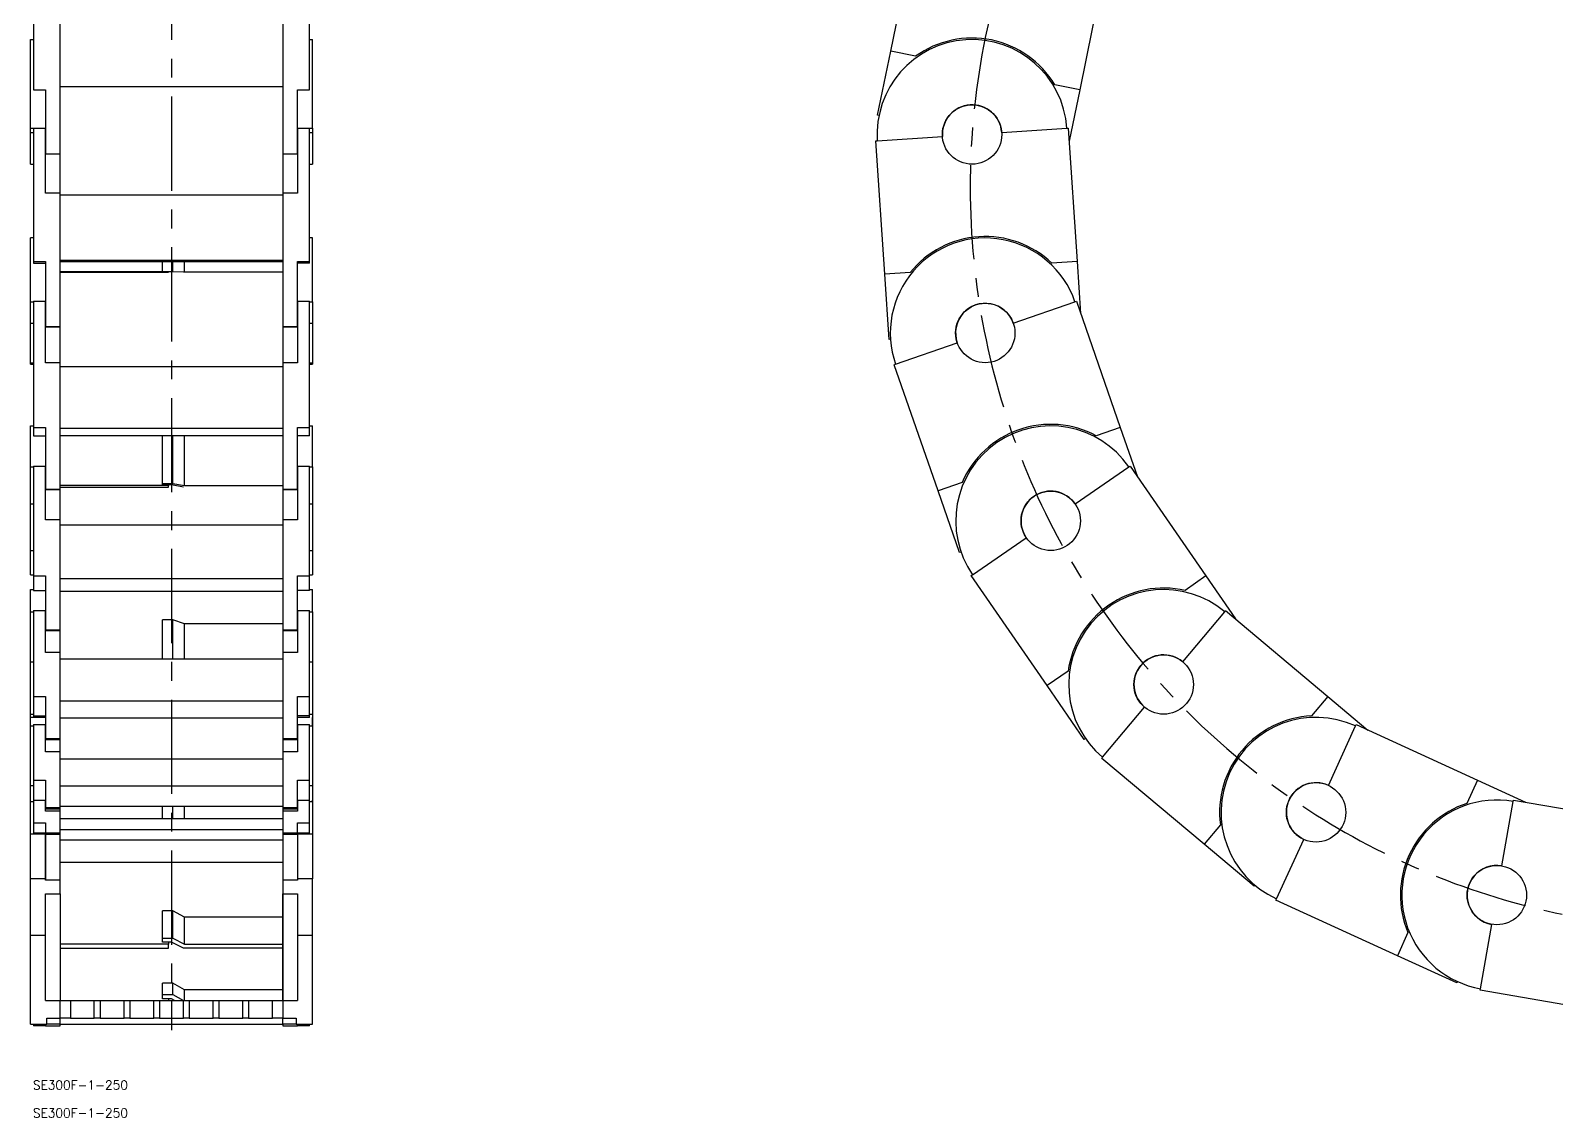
# Model space of a CAD drawing. Extents: x -285 to 1005, y -696 to 95.
# Drawn here: x -285 to 229, y -696 to -330 of the extents above; entities that cross this region are included whole.
import ezdxf

# ---------------------------------------------------------------- set-up
doc = ezdxf.new("R2010")
doc.units = 0
doc.linetypes.add('CENTER', pattern=[50.8, 31.75, -6.35, 6.35, -6.35])
doc.layers.get('0').update_dxf_attribs({"linetype": 'CONTINUOUS'})
doc.layers.add('CENTER', color=1, linetype='CONTINUOUS')
doc.styles.get("Standard").update_dxf_attribs({"font": 'txt.shx', "height": 3, "bigfont": 'bigfont.shx'})

# ---------------------------------------------------------------- blocks, each defined once
blk = doc.blocks.new('*U2')
at = {"color": 7, "linetype": 'CONTINUOUS'}
blk.add_text('SE300F-1-250', height=3, dxfattribs=at).set_placement((-284.03, -686.5))
blk = doc.blocks.new('*U3')
at = {"color": 7, "linetype": 'CONTINUOUS'}
blk.add_text('SE300F-1-250', height=3, dxfattribs=at).set_placement((-284.03, -695.92))

msp = doc.modelspace()

# ---------------------------------------------------------------- linework, layer by layer
at = {"color": 7, "linetype": 'CONTINUOUS'}
for p, q in [((5.011215, -336.750086), (14.052738, -292.667767)), ((-283.830106, -305.727745), (-283.830106, -349.810064)), ((-190.830106, -349.810064), (-190.830106, -305.727745)), ((77.727199, -305.727745), (68.685676, -349.810064)), ((-274.830106, -371.36142), (-274.830106, -327.279101)), ((-199.830106, -327.279101), (-199.830106, -371.36142)), ((-284.830106, -362.704718), (-284.830106, -332.831431)), ((-284.830106, -362.704718), (-284.830106, -332.831431)), ((-284.830106, -332.831431), (-283.830106, -332.831431)), ((-190.830106, -332.831431), (-189.830106, -332.831431)), ((-189.830106, -362.704718), (-189.830106, -332.831431)), ((-189.830106, -362.704718), (-189.830106, -332.831431)), ((0.590915, -358.301442), (5.011215, -336.750086)), ((13.414532, -338.473652), (5.011215, -336.750086)), ((-199.830106, -348.817954), (-274.830106, -348.817954)), ((68.685676, -349.810064), (60.282359, -348.086498)), ((-283.830106, -349.810064), (-279.830106, -349.810064)), ((-279.830106, -349.810064), (-279.830106, -371.36142)), ((-194.830106, -349.810064), (-190.830106, -349.810064)), ((-194.830106, -371.36142), (-194.830106, -349.810064)), ((68.685676, -349.810064), (65.148358, -367.056406)), ((1.080719, -358.401904), (0.590915, -358.301442)), ((-284.830106, -374.831431), (-284.830106, -362.704718)), ((-284.830106, -374.831431), (-284.830106, -362.704718)), ((-284.830106, -362.704718), (-283.830106, -362.704718)), ((-284.830106, -364.166833), (-284.830106, -362.704718)), ((-284.830106, -364.166833), (-283.830106, -364.166833)), ((-283.830106, -362.671488), (-283.830106, -407.571998)), ((-283.830106, -362.671488), (-279.830106, -362.671488)), ((-279.830106, -384.622848), (-279.830106, -362.671488)), ((-194.830106, -362.671488), (-194.830106, -384.622848)), ((-194.830106, -362.671488), (-190.830106, -362.671488)), ((-190.830106, -407.571998), (-190.830106, -362.671488)), ((-190.830106, -362.704718), (-189.830106, -362.704718)), ((-190.830106, -364.166833), (-189.830106, -364.166833)), ((-189.830106, -362.704718), (-189.830106, -374.831431)), ((-189.830106, -362.704718), (-189.830106, -374.831431)), ((-189.830106, -362.704718), (-189.830106, -364.166833)), ((-189.830106, -364.166833), (-189.830106, -365.496029)), ((42.406037, -364.166833), (64.357397, -362.704718)), ((64.357397, -362.704718), (64.856292, -362.671488)), ((64.856292, -362.671488), (67.846982, -407.571998)), ((-189.830106, -365.496029), (-189.830106, -366.958144)), ((0, -366.991374), (0.498894, -366.958144)), ((2.99069, -411.891884), (0, -366.991374)), ((0.498894, -366.958144), (22.450255, -365.496029)), ((-284.830106, -374.831431), (-283.830106, -374.831431)), ((-279.830106, -371.36142), (-274.830106, -371.36142)), ((-274.830106, -384.622848), (-274.830106, -371.36142)), ((-274.830106, -384.622848), (-274.830106, -371.36142)), ((-199.830106, -371.36142), (-199.830106, -384.622848)), ((-199.830106, -371.36142), (-199.830106, -384.622848)), ((-199.830106, -371.36142), (-194.830106, -371.36142)), ((-190.830106, -374.831431), (-189.830106, -374.831431)), ((-274.830106, -384.622848), (-279.830106, -384.622848)), ((-274.830106, -429.523358), (-274.830106, -384.622848)), ((-199.830106, -385.287892), (-274.830106, -385.287892)), ((-199.830106, -384.622848), (-199.830106, -429.523358)), ((-194.830106, -384.622848), (-199.830106, -384.622848)), ((-284.830106, -421.153096), (-284.830106, -399.683301)), ((-283.830106, -399.683301), (-284.830106, -399.683301)), ((-189.830106, -399.683301), (-190.830106, -399.683301)), ((-189.830106, -421.153096), (-189.830106, -399.683301)), ((-283.830106, -407.571998), (-279.830106, -407.571998)), ((-283.830106, -407.571998), (-283.830106, -408.142106)), ((-283.830106, -408.142106), (-279.830106, -408.142106)), ((-279.830106, -407.571998), (-279.830106, -429.523358)), ((-199.830106, -407.239253), (-274.830106, -407.239253)), ((-199.830106, -407.737701), (-274.830106, -407.737701)), ((-238.330106, -411.12715), (-274.830106, -411.12715)), ((-274.830106, -411.22684), (-238.330106, -411.22684)), ((-240.330106, -410.973668), (-240.330106, -407.737701)), ((-240.330106, -410.973668), (-236.928182, -410.973668)), ((-240.330106, -411.073358), (-240.330106, -410.973668)), ((-237.330106, -411.073358), (-240.330106, -411.073358)), ((-238.330106, -411.073358), (-238.330106, -411.12715)), ((-238.330106, -411.22684), (-238.330106, -411.12715)), ((-233.330106, -411.22684), (-237.330106, -411.073358)), ((-236.928182, -410.973668), (-236.928182, -407.737701)), ((-236.928182, -410.973668), (-232.928182, -411.12715)), ((-199.830106, -411.22684), (-233.330106, -411.22684)), ((-232.928182, -411.12715), (-232.928182, -407.737701)), ((-232.928182, -411.12715), (-199.830106, -411.12715)), ((-194.830106, -407.571998), (-190.830106, -407.571998)), ((-194.830106, -429.523358), (-194.830106, -407.571998)), ((-190.830106, -408.142106), (-194.830106, -408.142106)), ((-190.830106, -408.142106), (-190.830106, -407.571998)), ((11.549977, -411.321775), (2.99069, -411.891884)), ((67.846982, -407.571998), (59.287695, -408.142106)), ((67.846982, -407.571998), (69.017031, -425.13844)), ((4.452806, -433.843244), (2.99069, -411.891884)), ((-284.830106, -428.392612), (-284.830106, -421.153096)), ((-284.830106, -421.153096), (-283.830106, -421.153096)), ((-283.830106, -420.988562), (-279.830106, -420.988562)), ((-283.830106, -420.988562), (-283.830106, -463.482328)), ((-279.830106, -441.763292), (-279.830106, -420.988562)), ((-194.830106, -420.988562), (-190.830106, -420.988562)), ((-194.830106, -420.988562), (-194.830106, -441.763292)), ((-190.830106, -463.482328), (-190.830106, -420.988562)), ((-190.830106, -421.153096), (-189.830106, -421.153096)), ((-189.830106, -421.153096), (-189.830106, -428.392612)), ((46.324011, -428.392612), (67.098741, -421.153096)), ((67.098741, -421.153096), (67.570894, -420.988562)), ((67.570894, -420.988562), (82.378995, -463.482328)), ((-189.830106, -421.683301), (-189.830106, -441.661192)), ((-284.830106, -441.661192), (-284.830106, -428.392612)), ((-284.830106, -428.392612), (-283.830106, -428.392612)), ((-279.830106, -429.523358), (-274.830106, -429.523358)), ((-279.830106, -429.556588), (-274.830106, -429.556588)), ((-274.830106, -429.556588), (-274.830106, -429.523358)), ((-274.830106, -441.763292), (-274.830106, -429.556588)), ((-199.830106, -429.523358), (-194.830106, -429.523358)), ((-199.830106, -429.523358), (-199.830106, -429.556588)), ((-199.830106, -429.556588), (-194.830106, -429.556588)), ((-199.830106, -429.556588), (-199.830106, -441.763292)), ((-199.830106, -429.556588), (-199.830106, -441.763292)), ((-190.830106, -428.392612), (-189.830106, -428.392612)), ((4.9517, -433.810014), (4.452806, -433.843244)), ((6.663163, -442.213506), (27.437893, -434.97399)), ((-284.830106, -442.213506), (-284.830106, -441.661192)), ((-284.830106, -441.683301), (-284.830106, -441.661192)), ((-284.830106, -441.683301), (-284.830106, -441.661192)), ((-284.830106, -441.683301), (-283.830106, -441.683301)), ((-274.830106, -441.763292), (-279.830106, -441.763292)), ((-274.830106, -484.257058), (-274.830106, -441.763292)), ((-199.830106, -441.763292), (-199.830106, -484.257058)), ((-194.830106, -441.763292), (-199.830106, -441.763292)), ((-190.830106, -441.683301), (-189.830106, -441.683301)), ((-189.830106, -441.661192), (-189.830106, -441.683301)), ((-189.830106, -441.683301), (-189.830106, -442.213506)), ((-284.830106, -442.213506), (-283.830106, -442.213506)), ((-199.830106, -443.058117), (-274.830106, -443.058117)), ((-190.830106, -442.213506), (-189.830106, -442.213506)), ((6.19101, -442.378041), (6.663163, -442.213506)), ((20.999111, -484.871807), (6.19101, -442.378041)), ((-284.830106, -476.774422), (-284.830106, -462.951797)), ((-284.830106, -462.951797), (-283.830106, -462.951797)), ((-283.830106, -463.482328), (-279.830106, -463.482328)), ((-283.830106, -463.482328), (-283.830106, -466.305164)), ((-283.830106, -466.305164), (-279.830106, -466.305164)), ((-279.830106, -463.482328), (-279.830106, -484.257058)), ((-199.830106, -463.832847), (-274.830106, -463.832847)), ((-199.830106, -466.300864), (-274.830106, -466.300864)), ((-240.330106, -482.323426), (-240.330106, -466.300864)), ((-236.928182, -482.323426), (-236.928182, -466.300864)), ((-232.928182, -483.083378), (-232.928182, -466.300864)), ((-194.830106, -463.482328), (-190.830106, -463.482328)), ((-194.830106, -484.257058), (-194.830106, -463.482328)), ((-190.830106, -466.305164), (-194.830106, -466.305164)), ((-190.830106, -462.951797), (-189.830106, -462.951797)), ((-190.830106, -466.305164), (-190.830106, -463.482328)), ((-189.830106, -476.774422), (-189.830106, -462.951797)), ((82.378995, -463.482328), (74.2785, -466.305164)), ((82.378995, -463.482328), (88.172373, -480.107179)), ((-284.830106, -489.271367), (-284.830106, -476.774422)), ((-284.830106, -476.774422), (-283.830106, -476.774422)), ((-283.830106, -476.4904), (-279.830106, -476.4904)), ((-283.830106, -476.4904), (-283.830106, -513.52535)), ((-279.830106, -494.596376), (-279.830106, -476.4904)), ((-194.830106, -476.4904), (-190.830106, -476.4904)), ((-194.830106, -476.4904), (-194.830106, -494.596376)), ((-190.830106, -513.52535), (-190.830106, -476.4904)), ((-190.830106, -476.774422), (-189.830106, -476.774422)), ((-189.830106, -476.774422), (-189.830106, -489.271367)), ((67.158558, -489.271367), (85.264533, -476.774422)), ((85.264533, -476.774422), (85.676033, -476.4904)), ((85.676033, -476.4904), (111.237967, -513.52535)), ((-238.330106, -483.083378), (-274.830106, -483.083378)), ((-240.330106, -482.323426), (-236.928182, -482.323426)), ((-240.330106, -482.817029), (-240.330106, -482.323426)), ((-237.330106, -482.817029), (-240.330106, -482.817029)), ((-238.330106, -482.817029), (-238.330106, -483.083378)), ((-238.330106, -483.576981), (-238.330106, -483.083378)), ((-233.330106, -483.576981), (-237.330106, -482.817029)), ((-236.928182, -482.323426), (-232.928182, -483.083378)), ((-232.928182, -483.083378), (-199.830106, -483.083378)), ((29.099605, -482.04897), (20.999111, -484.871807)), ((-279.830106, -484.257058), (-274.830106, -484.257058)), ((-279.830106, -484.421592), (-274.830106, -484.421592)), ((-274.830106, -483.576981), (-238.330106, -483.576981)), ((-274.830106, -484.421592), (-274.830106, -484.257058)), ((-274.830106, -494.596376), (-274.830106, -484.421592)), ((-199.830106, -484.257058), (-194.830106, -484.257058)), ((-199.830106, -484.257058), (-199.830106, -484.421592)), ((-199.830106, -484.421592), (-194.830106, -484.421592)), ((-199.830106, -484.421592), (-199.830106, -494.596376)), ((28.238626, -505.646537), (20.999111, -484.871807)), ((-284.830106, -504.394856), (-284.830106, -489.271367)), ((-284.830106, -504.394856), (-284.830106, -489.271367)), ((-284.830106, -489.271367), (-283.830106, -489.271367)), ((-190.830106, -489.271367), (-189.830106, -489.271367)), ((-189.830106, -489.271367), (-189.830106, -500.632227)), ((-189.830106, -489.271367), (-189.830106, -504.394856)), ((-189.830106, -489.271367), (-189.830106, -504.394856)), ((-274.830106, -494.596376), (-279.830106, -494.596376)), ((-274.830106, -531.631326), (-274.830106, -494.596376)), ((-199.830106, -496.427983), (-274.830106, -496.427983)), ((-199.830106, -494.596376), (-199.830106, -531.631326)), ((-194.830106, -494.596376), (-199.830106, -494.596376)), ((-189.830106, -500.632227), (-189.830106, -513.129172)), ((32.592604, -513.129172), (50.69858, -500.632227)), ((-284.830106, -513.129172), (-284.830106, -504.394856)), ((-284.830106, -504.951797), (-284.830106, -504.394856)), ((-284.830106, -504.951797), (-284.830106, -504.394856)), ((-284.830106, -504.951797), (-283.830106, -504.951797)), ((-190.830106, -504.951797), (-189.830106, -504.951797)), ((-189.830106, -504.394856), (-189.830106, -504.951797)), ((-189.830106, -504.394856), (-189.830106, -504.951797)), ((28.710779, -505.482002), (28.238626, -505.646537)), ((-284.830106, -513.129172), (-283.830106, -513.129172)), ((-283.830106, -513.52535), (-279.830106, -513.52535)), ((-283.830106, -513.52535), (-283.830106, -518.398167)), ((-279.830106, -513.52535), (-279.830106, -531.631326)), ((-194.830106, -513.52535), (-190.830106, -513.52535)), ((-194.830106, -531.631326), (-194.830106, -513.52535)), ((-190.830106, -513.129172), (-189.830106, -513.129172)), ((-190.830106, -518.398167), (-190.830106, -513.52535)), ((32.181105, -513.413194), (32.592604, -513.129172)), ((57.743039, -550.448144), (32.181105, -513.413194)), ((111.237967, -513.52535), (104.178074, -518.398167)), ((111.237967, -513.52535), (121.238571, -528.014547)), ((-284.830106, -525.573749), (-284.830106, -518.092723)), ((-284.830106, -518.092723), (-283.830106, -518.092723)), ((-283.830106, -518.398167), (-279.830106, -518.398167)), ((-199.830106, -514.533958), (-274.830106, -514.533958)), ((-199.830106, -518.794281), (-274.830106, -518.794281)), ((-190.830106, -518.398167), (-194.830106, -518.398167)), ((-190.830106, -518.092723), (-189.830106, -518.092723)), ((-189.830106, -525.573749), (-189.830106, -518.092723)), ((-284.830106, -542.430543), (-284.830106, -525.573749)), ((-284.830106, -525.573749), (-283.830106, -525.573749)), ((-283.830106, -525.19064), (-279.830106, -525.19064)), ((-283.830106, -525.19064), (-283.830106, -554.106776)), ((-279.830106, -539.327418), (-279.830106, -525.19064)), ((-236.928182, -528.346658), (-240.330106, -528.346658)), ((-240.330106, -541.564253), (-240.330106, -528.346658)), ((-232.928182, -529.658497), (-236.928182, -528.346658)), ((-236.928182, -541.564253), (-236.928182, -528.346658)), ((-194.830106, -525.19064), (-190.830106, -525.19064)), ((-194.830106, -525.19064), (-194.830106, -539.327418)), ((-190.830106, -554.106776), (-190.830106, -525.19064)), ((-190.830106, -525.573749), (-189.830106, -525.573749)), ((-189.830106, -525.573749), (-189.830106, -542.430543)), ((103.413256, -542.430543), (117.550034, -525.573749)), ((117.550034, -525.573749), (117.871324, -525.19064)), ((117.871324, -525.19064), (152.351131, -554.106776)), ((-279.830106, -531.631326), (-274.830106, -531.631326)), ((-279.830106, -531.915347), (-274.830106, -531.915347)), ((-274.830106, -531.915347), (-274.830106, -531.631326)), ((-274.830106, -539.327418), (-274.830106, -531.915347)), ((-199.830106, -529.658497), (-232.928182, -529.658497)), ((-232.928182, -541.564253), (-232.928182, -529.658497)), ((-199.830106, -531.631326), (-194.830106, -531.631326)), ((-199.830106, -531.631326), (-199.830106, -531.915347)), ((-199.830106, -531.915347), (-199.830106, -568.626662)), ((-199.830106, -531.915347), (-194.830106, -531.915347)), ((-274.830106, -539.327418), (-279.830106, -539.327418)), ((-274.830106, -568.243553), (-274.830106, -539.327418)), ((-199.830106, -539.327418), (-199.830106, -568.243553)), ((-194.830106, -539.327418), (-199.830106, -539.327418)), ((-284.830106, -558.322712), (-284.830106, -542.430543)), ((-284.830106, -558.322712), (-284.830106, -542.430543)), ((-284.830106, -542.430543), (-283.830106, -542.430543)), ((-199.830106, -541.564253), (-274.830106, -541.564253)), ((-190.830106, -542.430543), (-189.830106, -542.430543)), ((-189.830106, -542.430543), (-189.830106, -557.754902)), ((-189.830106, -542.430543), (-189.830106, -558.322712)), ((64.802931, -545.575328), (57.743039, -550.448144)), ((-283.830106, -554.106776), (-283.830106, -560.679587)), ((-283.830106, -554.106776), (-279.830106, -554.106776)), ((-279.830106, -554.106776), (-279.830106, -568.243553)), ((-194.830106, -568.243553), (-194.830106, -554.106776)), ((-194.830106, -554.106776), (-190.830106, -554.106776)), ((-190.830106, -560.679587), (-190.830106, -554.106776)), ((70.239984, -568.55412), (57.743039, -550.448144)), ((152.351131, -554.106776), (146.838911, -560.679587)), ((152.351131, -554.106776), (165.840678, -565.419646)), ((-284.830106, -560.092723), (-284.830106, -558.322712)), ((-284.830106, -560.092723), (-283.830106, -560.092723)), ((-284.830106, -561.145636), (-284.830106, -560.092723)), ((-199.830106, -555.70103), (-274.830106, -555.70103)), ((-190.830106, -560.092723), (-189.830106, -560.092723)), ((-189.830106, -557.754902), (-189.830106, -564.046115)), ((-189.830106, -558.322712), (-189.830106, -560.092723)), ((76.424863, -574.611697), (90.56164, -557.754902)), ((-279.830106, -561.145636), (-284.830106, -561.145636)), ((-284.830106, -564.046115), (-284.830106, -561.145636)), ((-284.830106, -564.046115), (-284.830106, -561.145636)), ((-284.830106, -584.052036), (-284.830106, -564.046115)), ((-284.830106, -564.046115), (-283.830106, -564.046115)), ((-283.830106, -560.679587), (-279.830106, -560.679587)), ((-283.830106, -560.679587), (-283.830106, -561.145846)), ((-283.830106, -560.679587), (-283.830106, -561.145846)), ((-283.830106, -563.591435), (-279.830106, -563.591435)), ((-283.830106, -563.591435), (-283.830106, -582.311884)), ((-283.830106, -564.030227), (-283.830106, -583.128545)), ((-283.830106, -564.030227), (-283.830106, -583.128545)), ((-279.830106, -572.743654), (-279.830106, -563.591435)), ((-199.830106, -561.447665), (-274.830106, -561.447665)), ((-190.830106, -560.679587), (-194.830106, -560.679587)), ((-190.830106, -561.145747), (-194.830106, -561.145747)), ((-194.830106, -563.591435), (-190.830106, -563.591435)), ((-194.830106, -563.591435), (-194.830106, -572.743654)), ((-190.830106, -561.145747), (-190.830106, -560.679587)), ((-190.830106, -582.311884), (-190.830106, -563.591435)), ((-190.830106, -564.046115), (-189.830106, -564.046115)), ((-189.830106, -564.046115), (-189.830106, -561.145636)), ((-189.830106, -564.046115), (-189.830106, -584.052036)), ((152.484149, -584.052036), (161.636369, -564.046115)), ((161.636369, -564.046115), (161.844374, -563.591435)), ((161.844374, -563.591435), (202.765576, -582.311884)), ((-279.830106, -568.243553), (-274.830106, -568.243553)), ((-279.830106, -568.626662), (-274.830106, -568.626662)), ((-274.830106, -568.626662), (-274.830106, -568.243553)), ((-274.830106, -572.743654), (-274.830106, -568.626662)), ((-199.830106, -568.243553), (-194.830106, -568.243553)), ((-199.830106, -568.243553), (-199.830106, -568.626662)), ((-199.830106, -568.626662), (-194.830106, -568.626662)), ((-199.830106, -568.626662), (-199.830106, -591.918783)), ((70.651484, -568.270098), (70.239984, -568.55412)), ((-274.830106, -572.743654), (-279.830106, -572.743654)), ((-274.830106, -591.464103), (-274.830106, -572.743654)), ((-199.830106, -575.225059), (-274.830106, -575.225059)), ((-194.830106, -572.743654), (-199.830106, -572.743654)), ((-199.830106, -572.743654), (-199.830106, -591.464103)), ((76.103572, -574.994806), (76.424863, -574.611697)), ((110.583379, -603.910941), (76.103572, -574.994806)), ((-284.830106, -599.571444), (-284.830106, -584.052036)), ((-284.830106, -584.052036), (-283.830106, -584.052036)), ((-283.830106, -582.311884), (-279.830106, -582.311884)), ((-283.830106, -582.311884), (-283.830106, -588.999078)), ((-279.830106, -582.311884), (-279.830106, -591.464103)), ((-199.830106, -584.377279), (-274.830106, -584.377279)), ((-194.830106, -582.311884), (-190.830106, -582.311884)), ((-194.830106, -591.464103), (-194.830106, -582.311884)), ((-190.830106, -588.999078), (-190.830106, -582.311884)), ((-190.830106, -584.052036), (-189.830106, -584.052036)), ((-189.830106, -584.052036), (-189.830106, -589.491681)), ((202.765576, -582.311884), (199.196937, -590.112604)), ((202.765576, -582.311884), (218.955226, -589.718253)), ((-284.830106, -589.491681), (-284.830106, -589.018305)), ((-284.830106, -600.5), (-284.830106, -589.491681)), ((-284.830106, -589.491681), (-283.830106, -589.491681)), ((-283.830106, -588.999078), (-279.830106, -588.999078)), ((-283.830106, -588.999078), (-283.830106, -596.710664)), ((-279.830106, -592.769187), (-279.830106, -588.999078)), ((-199.830106, -591.197479), (-274.830106, -591.197479)), ((-240.330106, -595.317888), (-240.330106, -591.197479)), ((-236.928182, -595.317888), (-236.928182, -591.197479)), ((-232.928182, -595.317888), (-232.928182, -591.197479)), ((-194.830106, -588.999078), (-190.830106, -588.999078)), ((-194.830106, -588.999078), (-194.830106, -592.769187)), ((-190.830106, -596.710664), (-190.830106, -588.999078)), ((-190.830106, -589.491681), (-189.830106, -589.491681)), ((-189.830106, -589.491681), (-189.830106, -589.018305)), ((-189.830106, -589.491681), (-189.830106, -589.018305)), ((-189.830106, -589.491681), (-189.830106, -600.5)), ((210.964859, -611.166235), (214.734967, -589.491681)), ((214.734967, -589.491681), (214.820652, -588.999078)), ((214.820652, -588.999078), (259.154966, -596.710664)), ((-279.830106, -591.464103), (-274.830106, -591.464103)), ((-279.830106, -591.918783), (-274.830106, -591.918783)), ((-274.830106, -592.769187), (-279.830106, -592.769187)), ((-274.830106, -591.918783), (-274.830106, -591.464103)), ((-274.830106, -616.037546), (-274.830106, -591.918783)), ((-274.830106, -592.769187), (-274.830106, -591.918783)), ((-274.830106, -600.480773), (-274.830106, -592.769187)), ((-199.830106, -595.317888), (-274.830106, -595.317888)), ((-199.830106, -591.464103), (-194.830106, -591.464103)), ((-199.830106, -591.464103), (-199.830106, -591.918783)), ((-199.830106, -591.918783), (-194.830106, -591.918783)), ((-199.830106, -591.918783), (-199.830106, -600.5)), ((-194.830106, -592.769187), (-199.830106, -592.769187)), ((-199.830106, -592.769187), (-199.830106, -600)), ((-279.830106, -600.5), (-284.830106, -600.5)), ((-284.830106, -615.517955), (-284.830106, -600.5)), ((-283.830106, -596.710664), (-279.830106, -596.710664)), ((-283.830106, -596.710664), (-283.830106, -600)), ((-283.830106, -600), (-279.830106, -600)), ((-283.830106, -600), (-283.830106, -600.5)), ((-279.830106, -596.710664), (-279.830106, -600)), ((-279.830106, -599.98898), (-279.830106, -616.037546)), ((-279.830106, -600), (-274.830106, -600)), ((-279.830106, -600), (-279.830106, -600.5)), ((-279.830106, -615.517955), (-279.830106, -600.5)), ((-279.830106, -600.5), (-274.830106, -600.5)), ((-199.830106, -599.087997), (-274.830106, -599.087997)), ((-274.830106, -600.5), (-274.830106, -600)), ((-274.830106, -616.037546), (-274.830106, -600.5)), ((-274.830106, -616.037546), (-274.830106, -600.5)), ((-274.830106, -616.037546), (-274.830106, -600.5)), ((-199.830106, -600), (-194.830106, -600)), ((-199.830106, -600), (-199.830106, -600.5)), ((-199.830106, -600.5), (-199.830106, -656.499918)), ((-199.830106, -600.5), (-194.830106, -600.5)), ((-194.830106, -596.710664), (-190.830106, -596.710664)), ((-194.830106, -600.480773), (-194.830106, -596.710664)), ((-194.830106, -600), (-190.830106, -600)), ((-194.830106, -600.5), (-194.830106, -600)), ((-189.830106, -600.5), (-194.830106, -600.5)), ((-194.830106, -600.5), (-194.830106, -615.517955)), ((-190.830106, -600), (-190.830106, -596.710664)), ((-190.830106, -600.5), (-190.830106, -600)), ((-189.830106, -600.5), (-189.830106, -615.517955)), ((116.0956, -597.338131), (110.583379, -603.910941)), ((-199.830106, -602.5), (-274.830106, -602.5)), ((127.440174, -618.047719), (110.583379, -603.910941)), ((135.01173, -622.245158), (144.16395, -602.239237)), ((-199.830106, -610), (-274.830106, -610)), ((-279.830106, -615.517955), (-284.830106, -615.517955)), ((-284.830106, -634.5), (-284.830106, -615.517955)), ((-279.830106, -616.037546), (-279.830106, -615.517955)), ((-274.830106, -616.037546), (-279.830106, -616.037546)), ((-274.830106, -620.643594), (-274.830106, -616.037546)), ((-194.830106, -616.037546), (-199.830106, -616.037546)), ((-199.830106, -616.037546), (-199.830106, -620.643594)), ((-189.830106, -615.517955), (-194.830106, -615.517955)), ((-194.830106, -615.517955), (-194.830106, -616.037546)), ((-189.830106, -634.5), (-189.830106, -615.517955)), ((-279.830106, -620.643594), (-274.830106, -620.643594)), ((-279.830106, -634.5), (-279.830106, -620.643594)), ((-274.830106, -620.643594), (-274.830106, -656.5)), ((-199.830106, -656.5), (-199.830106, -620.643594)), ((-199.830106, -620.643594), (-194.830106, -620.643594)), ((-194.830106, -620.643594), (-194.830106, -634.5)), ((127.761464, -617.66461), (127.440174, -618.047719)), ((-236.928182, -626.322545), (-240.330106, -626.322545)), ((-240.330106, -635.474765), (-240.330106, -626.322545)), ((-232.928182, -628.422622), (-236.928182, -626.322545)), ((-236.928182, -635.474765), (-236.928182, -626.322545)), ((134.803725, -622.699838), (135.01173, -622.245158)), ((175.724927, -641.420287), (134.803725, -622.699838)), ((-199.830106, -628.422622), (-232.928182, -628.422622)), ((-232.928182, -637.574842), (-232.928182, -628.422622)), ((203.767378, -652.544929), (207.537487, -630.870375)), ((-284.830106, -634.5), (-279.830106, -634.5)), ((-284.830106, -664.5), (-284.830106, -634.5)), ((-279.830106, -656.5), (-279.830106, -634.5)), ((-238.330106, -637.574842), (-274.830106, -637.574842)), ((-240.330106, -635.474765), (-236.928182, -635.474765)), ((-240.330106, -636.838805), (-240.330106, -635.474765)), ((-237.330106, -636.838805), (-240.330106, -636.838805)), ((-238.330106, -636.838805), (-238.330106, -637.574842)), ((-238.330106, -638.938882), (-238.330106, -637.574842)), ((-233.330106, -638.938882), (-237.330106, -636.838805)), ((-236.928182, -635.474765), (-232.928182, -637.574842)), ((-232.928182, -637.574842), (-199.830106, -637.574842)), ((-194.830106, -634.5), (-189.830106, -634.5)), ((-194.830106, -634.5), (-194.830106, -656.5)), ((-189.830106, -664.5), (-189.830106, -634.5)), ((179.293566, -633.619567), (175.724927, -641.420287)), ((-274.830106, -638.938882), (-238.330106, -638.938882)), ((-199.830106, -638.938882), (-233.330106, -638.938882)), ((195.730848, -650.572506), (175.724927, -641.420287)), ((-236.928182, -650.677259), (-240.330106, -650.677259)), ((-240.330106, -654.447368), (-240.330106, -650.677259)), ((-232.928182, -652.952497), (-236.928182, -650.677259)), ((-236.928182, -654.447368), (-236.928182, -650.677259)), ((-199.830106, -652.952497), (-232.928182, -652.952497)), ((-232.928182, -656.5), (-232.928182, -652.952497)), ((195.938853, -650.117826), (195.730848, -650.572506)), ((203.681694, -653.037532), (203.767378, -652.544929)), ((-279.830106, -656.5), (-274.830106, -656.5)), ((-274.830106, -656.5), (-271.330106, -656.5)), ((-274.830106, -662.5), (-274.830106, -656.5)), ((-271.330106, -656.5), (-263.330106, -656.5)), ((-271.330106, -656.5), (-271.330106, -662.5)), ((-263.330106, -656.5), (-261.330106, -656.5)), ((-263.330106, -662.5), (-263.330106, -656.5)), ((-261.330106, -656.5), (-253.330106, -656.5)), ((-261.330106, -656.5), (-261.330106, -662.5)), ((-253.330106, -656.5), (-251.330106, -656.5)), ((-253.330106, -662.5), (-253.330106, -656.5)), ((-251.330106, -656.5), (-243.330106, -656.5)), ((-251.330106, -656.5), (-251.330106, -662.5)), ((-243.330106, -656.5), (-241.330106, -656.5)), ((-243.330106, -662.5), (-243.330106, -656.5)), ((-241.330106, -656.5), (-233.330106, -656.5)), ((-241.330106, -656.5), (-241.330106, -662.5)), ((-240.330106, -654.447368), (-236.928182, -654.447368)), ((-240.330106, -655.925178), (-240.330106, -654.447368)), ((-237.330106, -655.925178), (-240.330106, -655.925178)), ((-238.330106, -655.925178), (-238.330106, -656.5)), ((-236.319536, -656.5), (-237.330106, -655.925178)), ((-236.928182, -654.447368), (-233.319536, -656.5)), ((-233.330106, -656.5), (-231.330106, -656.5)), ((-233.330106, -662.5), (-233.330106, -656.5)), ((-231.330106, -656.5), (-223.330106, -656.5)), ((-231.330106, -656.5), (-231.330106, -662.5)), ((-223.330106, -656.5), (-221.330106, -656.5)), ((-223.330106, -662.5), (-223.330106, -656.5)), ((-221.330106, -656.5), (-213.330106, -656.5)), ((-221.330106, -656.5), (-221.330106, -662.5)), ((-213.330106, -656.5), (-211.330106, -656.5)), ((-213.330106, -662.5), (-213.330106, -656.5)), ((-211.330106, -656.5), (-203.330106, -656.5)), ((-211.330106, -656.5), (-211.330106, -662.5)), ((-203.330106, -656.5), (-199.830106, -656.5)), ((-203.330106, -662.5), (-203.330106, -656.5)), ((-199.830106, -656.5), (-194.830106, -656.5)), ((-199.830106, -656.5), (-199.830106, -662.5)), ((-199.830106, -656.99968), (-199.830106, -662.5)), ((248.016008, -660.749118), (203.681694, -653.037532)), ((-279.330106, -662.5), (-274.830106, -662.5)), ((-279.330106, -664.5), (-279.330106, -662.5)), ((-271.330106, -662.5), (-274.830106, -662.5)), ((-274.830106, -664.5), (-274.830106, -662.5)), ((-271.330106, -662.5), (-263.330106, -662.5)), ((-261.330106, -662.5), (-263.330106, -662.5)), ((-261.330106, -662.5), (-253.330106, -662.5)), ((-251.330106, -662.5), (-253.330106, -662.5)), ((-251.330106, -662.5), (-243.330106, -662.5)), ((-241.330106, -662.5), (-243.330106, -662.5)), ((-241.330106, -662.5), (-233.330106, -662.5)), ((-231.330106, -662.5), (-233.330106, -662.5)), ((-231.330106, -662.5), (-223.330106, -662.5)), ((-221.330106, -662.5), (-223.330106, -662.5)), ((-221.330106, -662.5), (-213.330106, -662.5)), ((-211.330106, -662.5), (-213.330106, -662.5)), ((-211.330106, -662.5), (-203.330106, -662.5)), ((-199.830106, -662.5), (-203.330106, -662.5)), ((-199.830106, -662.5), (-195.330106, -662.5)), ((-199.830106, -664.5), (-199.830106, -662.5)), ((-195.330106, -662.5), (-195.330106, -664.5)), ((-284.830106, -664.5), (-279.330106, -664.5)), ((-283.830106, -664.5), (-283.830106, -665)), ((-279.830106, -665), (-283.830106, -665)), ((-279.830106, -664.5), (-279.830106, -665)), ((-279.830106, -665), (-274.830106, -665)), ((-274.830106, -664.5), (-279.330106, -664.5)), ((-274.830106, -664.5), (-199.830106, -664.5)), ((-274.830106, -665), (-274.830106, -664.5)), ((-195.330106, -664.5), (-199.830106, -664.5)), ((-199.830106, -664.5), (-199.830106, -665)), ((-199.830106, -665), (-194.830106, -665)), ((-195.330106, -664.5), (-189.830106, -664.5)), ((-194.830106, -665), (-194.830106, -664.5)), ((-190.830106, -665), (-194.830106, -665)), ((-190.830106, -665), (-190.830106, -664.5))]:
    msp.add_line(p, q, dxfattribs=at)
for centre in [(32.428146, -364.831431), (32.428146, -364.831431), (36.880952, -431.683301), (36.880952, -431.683301), (58.928569, -494.951797), (58.928569, -494.951797), (96.987448, -550.092723), (96.987448, -550.092723), (148.32405, -593.145636), (148.32405, -593.145636), (209.251173, -621.018305), (209.251173, -621.018305)]:
    msp.add_circle(centre, 10, dxfattribs=at)
for centre, radius, start, end in [((32.428146, -364.831431), 32, 3.810674, 183.810674), ((32.428146, -364.831431), 32, 3.810674, 183.810674), ((32.428146, -364.831431), 32.5, 31.012744, 125.80541), ((32.428146, -364.831431), 32.5, 31.012744, 125.80541), ((32.428146, -364.831431), 10, 3.810674, 183.810674), ((32.428146, -364.831431), 10, 3.810674, 183.810674), ((36.880952, -431.683301), 32, 19.212272, 199.212272), ((36.880952, -431.683301), 32, 19.212272, 199.212272), ((36.880952, -431.683301), 32.5, 46.414341, 141.207008), ((36.880952, -431.683301), 32.5, 46.414341, 141.207008), ((36.880952, -431.683301), 10, 19.212272, 199.212272), ((36.880952, -431.683301), 10, 19.212272, 199.212272), ((58.928569, -494.951797), 32.5, 61.815939, 156.608605), ((58.928569, -494.951797), 32.5, 61.815939, 156.608605), ((58.928569, -494.951797), 32, 34.613869, 214.613869), ((58.928569, -494.951797), 32, 34.613869, 214.613869), ((58.928569, -494.951797), 10, 34.613869, 214.613869), ((58.928569, -494.951797), 10, 34.613869, 214.613869), ((96.987448, -550.092723), 32.5, 77.217536, 172.010202), ((96.987448, -550.092723), 32.5, 77.217536, 172.010202), ((96.987448, -550.092723), 32, 50.015467, 230.015467), ((96.987448, -550.092723), 32, 50.015467, 230.015467), ((96.987448, -550.092723), 10, 50.015467, 230.015467), ((96.987448, -550.092723), 10, 50.015467, 230.015467), ((148.32405, -593.145636), 32.5, 92.619133, 187.4118), ((148.32405, -593.145636), 32.5, 92.619133, 187.4118), ((148.32405, -593.145636), 32, 65.417064, 245.417064), ((148.32405, -593.145636), 32, 65.417064, 245.417064), ((148.32405, -593.145636), 10, 65.417064, 245.417064), ((148.32405, -593.145636), 10, 65.417064, 245.417064), ((209.251173, -621.018305), 32.5, 108.020731, 202.813397), ((209.251173, -621.018305), 32.5, 108.020731, 202.813397), ((209.251173, -621.018305), 32, 80.132599, 260.132599), ((209.251173, -621.018305), 32, 80.132599, 260.132599), ((209.251173, -621.018305), 10, 80.132599, 260.132599), ((209.251173, -621.018305), 10, 80.132599, 260.132599)]:
    msp.add_arc(centre, radius, start, end, dxfattribs=at)
at = {"layer": 'CENTER', "color": 1, "linetype": 'CENTER'}
msp.add_line((-237.330106, -98), (-237.330106, -666.5), dxfattribs=at)
msp.add_arc((281.799606, -382.547951), 250, 96.8173168, 268.87779675, dxfattribs=at)

# ---------------------------------------------------------------- block references
at = {"color": 7, "linetype": 'CONTINUOUS'}
for name in ['*U2', '*U3']:
    msp.add_blockref(name, (0, 0), dxfattribs=at)

doc.saveas('drawing.dxf')
